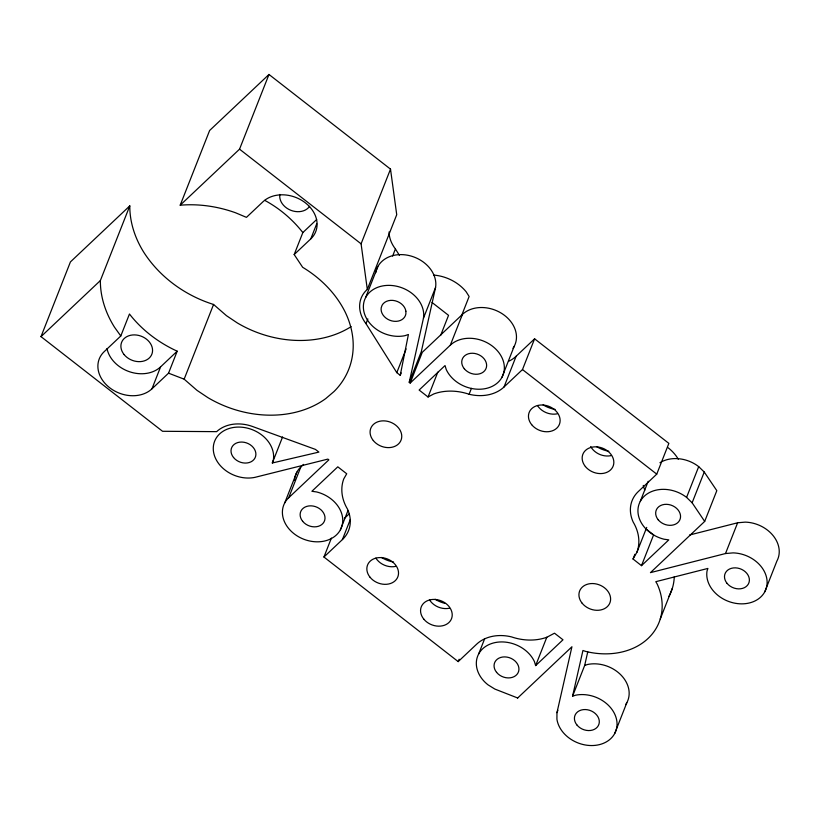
<?xml version="1.0" encoding="UTF-8"?>
<svg xmlns="http://www.w3.org/2000/svg" width="820" height="820" viewBox="0 0 820 820"><rect width="100%" height="100%" fill="white"/><g stroke="black" fill="none" stroke-linecap="round" stroke-linejoin="round"><path stroke-width="1.23" d="M517.543 698.117L571.929 646.765L556.964 712.672L556.923 719.242A30.965 24.528 21.5 0 0 593.28 745.513A30.965 24.528 21.5 0 0 615.687 716.434A30.965 24.528 21.5 0 0 575.425 695.237L572.555 696.221L582.938 650.486L585.624 651.398A69.157 54.796 21.5 0 0 648.077 638.452A69.157 54.796 21.5 0 0 657.117 583.891L655.795 581.688L707.906 568.424L707.035 570.976A30.965 24.528 21.5 0 0 735.509 603.315A30.965 24.528 21.5 0 0 767.1 581.4A30.965 24.528 21.5 0 0 733.121 552.885L725.505 553.541L650.444 572.637L704.687 521.417L716.813 490.657L704.247 472.033L698.701 466.631A30.965 24.528 21.5 0 0 659.936 462.726M168.541 373.172L177.192 351.196C158.711 342.729 141.952 330.111 129.457 314.009L120.796 335.985L104.201 351.647A30.965 24.528 21.5 0 0 109.603 387.686A30.965 24.528 21.5 0 0 151.946 388.834L168.541 373.172L184.151 379.168L197.036 390.381L207.829 397.597A100.511 79.632 21.5 0 0 325.776 398.561L334.047 391.509A100.511 79.632 21.5 0 0 345.046 311.784C335.698 293.15 320.415 277.99 302.652 267.289L294.185 254.548L310.78 238.886A30.965 24.528 21.5 0 0 305.378 202.847A30.965 24.528 21.5 0 0 263.046 201.699L246.451 217.361L235.647 212.81A109.921 87.094 21.5 0 0 180.195 205.205L209.623 130.503L268.981 74.466L390.505 169.125L361.087 243.827L367.309 289.419A34.788 27.562 21.5 0 0 365.997 323.664L396.798 372.639L400.232 375.314L408.411 334.488L404.977 335.677A30.965 24.538 21.5 0 1 364.049 312.266A30.965 24.538 21.5 0 1 392.349 285.544A30.965 24.538 21.5 0 1 423.448 318.232L409.221 382.315L410.174 383.053L450.313 345.169L462.429 314.409A30.965 24.528 21.5 0 1 502.609 314.009A30.965 24.528 21.5 0 1 513.012 348.285M375.744 272.722A30.965 24.538 21.5 0 1 409.713 255.696A30.965 24.538 21.5 0 1 435.563 287.471L421.336 351.554L409.221 382.315M572.555 696.221L584.67 665.461L587.755 651.869M351.124 326.637A100.511 79.632 21.5 0 1 237.246 322.895L226.463 315.68L213.569 304.466C185.422 295.651 159.992 277.385 143.92 252.488A109.921 87.094 21.5 0 1 129.796 205.871L70.428 261.918L41 336.63L162.544 431.289L216.613 431.648C226.074 422.966 240.445 422.218 252.119 426.349L315.433 449.401L318.908 452.097L272.322 462.992L273.357 459.938A30.965 24.528 21.5 0 0 242.259 427.251A30.965 24.528 21.5 0 0 213.958 453.962A30.965 24.528 21.5 0 0 254.887 477.373L327.887 459.097L328.851 459.846L288.702 497.75A30.965 24.528 21.5 0 0 298.531 536.741A30.965 24.528 21.5 0 0 341.315 527.854A30.965 24.528 21.5 0 0 316.633 491.949L311.877 491.293L337.799 466.826L346.716 473.775L343.754 478.911A47.97 38.007 21.5 0 0 347.485 509.087A38.704 30.668 21.5 0 1 342.411 539.58L323.941 557.026L458.195 661.607L476.666 644.172A38.704 30.668 21.5 0 1 511.577 636.914A47.97 38.007 21.5 0 0 546.96 637.201L554.505 633.194L562.981 639.795L535.644 665.604L534.435 661.607A30.965 24.528 21.5 0 0 488.228 644.94A30.965 24.528 21.5 0 0 488.033 684.843L494.849 689.066L517.676 697.984M41 336.63L100.358 280.573L129.796 205.871M180.195 205.205L239.542 149.168L268.981 74.466M151.946 388.834L160.597 366.868L177.192 351.196M184.151 379.168L213.569 304.466M294.185 254.548L302.846 232.572L316.674 219.514M310.78 238.886L316.704 223.85M272.322 462.992L282.572 436.968M367.309 289.419L396.726 214.717L390.505 169.125M284.735 502.896L296.85 472.146M365.699 297.404L377.815 266.654M288.702 497.75L300.817 466.99L303.554 464.407M365.997 323.664L367.862 318.918M392.616 256.076L395.414 248.962A34.788 27.562 21.5 0 1 389.049 231.947M323.941 557.026L331.393 538.094M396.798 372.639L406.136 348.92M400.232 375.314L401.164 372.946M423.448 318.232L435.563 287.471M340.402 529.792L347.864 510.86M342.411 539.58L350.324 519.47M410.174 383.053L422.29 352.303L462.429 314.409M440.586 335.523L448.54 315.341L432.048 302.478M450.313 345.169A30.965 24.528 21.5 0 1 496.51 349.812A30.965 24.528 21.5 0 1 490.288 387.194A30.965 24.528 21.5 0 1 446.254 369.564L445.034 365.566L419.122 390.043L428.04 396.993L437.818 372.147M461.219 316.54L469.122 296.502L466.139 291.756A38.704 30.668 21.5 0 0 433.79 275.089M428.04 396.993L433.718 393.969A47.97 38.007 21.5 0 1 469.101 394.256L471.428 388.342M502.014 377.2L514.13 346.45M469.101 394.256A38.704 30.668 21.5 0 0 504.013 386.999L516.129 356.239L534.599 338.803L668.864 443.384L656.748 474.144L638.278 491.58A38.704 30.668 21.5 0 0 633.194 522.084A47.97 38.007 21.5 0 1 636.925 552.26L633.04 559.004L641.486 565.667L668.802 539.878L664.046 539.222A30.965 24.528 21.5 0 1 640.276 501.379L648.2 481.268M504.013 386.999L522.483 369.564L534.599 338.803M458.195 661.607L459.128 659.239M478.665 653.96L484.722 638.585M535.644 665.604L546.827 637.201M556.964 712.672L557.887 710.304M633.04 559.004L634.905 554.269M636.925 552.26L646.713 527.414M641.486 565.667L653.601 534.906L646.098 528.982M640.276 501.379A30.965 24.528 21.5 0 1 686.576 497.391L698.701 466.631M704.687 521.417L692.131 502.793L704.247 472.033M614.703 733.5L626.818 702.74M660.254 618.987L672.369 588.237M725.505 553.541L737.631 522.781L745.247 522.125A30.965 24.528 21.5 0 1 776.899 561.044L764.783 591.804M344.369 518.414L348.982 514.058M584.67 665.461L587.55 664.477A30.965 24.528 21.5 0 1 621.314 675.352A30.965 24.528 21.5 0 1 625.701 704.575M689.63 534.989L737.631 522.781M264.788 200.387C279.497 208.331 292.555 219.411 302.846 232.572M239.542 149.168L361.087 243.827M522.483 369.564L656.748 474.144M686.576 497.391L692.131 502.793M120.796 335.985L114.492 327.19A109.921 87.094 21.5 0 1 100.358 280.573M395.414 248.962L399.432 255.348M644.807 490.165A38.704 30.668 21.5 0 1 643.269 485.419M393.538 562.028A27.091 21.463 21.5 0 1 381.505 557.446M608.85 451.277A27.091 21.463 21.5 0 1 596.816 446.695M555.14 409.446A27.091 21.463 21.5 0 1 543.117 404.865M444.952 603.376A27.091 21.463 21.5 0 1 435.205 599.287M557.221 413.823A16.256 12.884 21.5 0 1 537.459 405.521M610.92 455.664A16.256 12.884 21.5 0 1 590.677 446.521M449.319 608.245A16.256 12.884 21.5 0 1 429.557 599.932M395.609 566.415A16.256 12.884 21.5 0 1 375.857 558.102M516.129 356.239A38.704 30.668 21.5 0 1 509.138 361.087M674.265 576.829A69.157 54.796 21.5 0 1 668.905 596.468M294.544 480.356A30.965 24.528 21.5 0 1 294.78 478.203M294.985 477.158A30.965 24.528 21.5 0 1 300.817 466.99M668.054 447.689A38.704 30.668 21.5 0 1 678.314 459.231M309.601 206.332A16.256 12.884 21.5 0 1 290.741 210.258A16.256 12.884 21.5 0 1 279.866 194.442M160.597 366.868A30.965 24.528 21.5 0 1 129.437 371.716A30.965 24.528 21.5 0 1 106.989 348.561M405.89 311.19L405.88 313.896A12.771 10.117 21.5 0 1 391.868 320.917A12.771 10.117 21.5 0 1 381.208 307.808L382.058 305.306A12.771 10.117 21.5 0 1 395.219 300.786A12.771 10.117 21.5 0 1 405.89 311.19M585.388 466.529A16.256 12.884 21.5 0 0 612.612 467.267A16.256 12.884 21.5 0 0 595.996 446.828A16.256 12.884 21.5 0 0 585.388 466.529M423.776 619.11A16.256 12.884 21.5 0 0 451 619.848A16.256 12.884 21.5 0 0 434.385 599.42A16.256 12.884 21.5 0 0 423.776 619.11M370.076 577.28A16.256 12.884 21.5 0 0 397.3 578.018A16.256 12.884 21.5 0 0 380.685 557.579A16.256 12.884 21.5 0 0 370.076 577.28M531.678 424.688A16.256 12.884 21.5 0 0 558.902 425.436A16.256 12.884 21.5 0 0 542.286 404.998A16.256 12.884 21.5 0 0 531.678 424.688M658.204 519.788A12.771 10.117 21.5 0 0 679.595 520.372A12.771 10.117 21.5 0 0 666.537 504.32A12.771 10.117 21.5 0 0 658.204 519.788M302.662 521.305A12.771 10.117 21.5 0 0 324.054 521.889A12.771 10.117 21.5 0 0 310.995 505.837A12.771 10.117 21.5 0 0 302.662 521.305M464.274 368.723A12.771 10.117 21.5 0 0 485.665 369.308A12.771 10.117 21.5 0 0 472.607 353.246A12.771 10.117 21.5 0 0 464.274 368.723M496.592 672.369A12.771 10.117 21.5 0 0 517.984 672.953A12.771 10.117 21.5 0 0 504.925 656.902A12.771 10.117 21.5 0 0 496.592 672.369M727.032 583.327A12.771 10.117 21.5 0 0 748.424 583.912A12.771 10.117 21.5 0 0 735.366 567.85A12.771 10.117 21.5 0 0 727.032 583.327M576.962 725.024A12.771 10.117 21.5 0 0 598.344 725.608A12.771 10.117 21.5 0 0 585.285 709.546A12.771 10.117 21.5 0 0 576.962 725.024M233.546 457.519A12.771 10.117 21.5 0 0 254.938 458.103A12.771 10.117 21.5 0 0 241.879 442.052A12.771 10.117 21.5 0 0 233.546 457.519M373.305 440.555A16.256 12.884 21.5 0 0 400.529 441.293A16.256 12.884 21.5 0 0 383.914 420.855A16.256 12.884 21.5 0 0 373.305 440.555M582.159 603.243A16.256 12.884 21.5 0 0 609.383 603.981A16.256 12.884 21.5 0 0 592.757 583.543A16.256 12.884 21.5 0 0 582.159 603.243M124.117 354.588A16.256 12.884 21.5 0 0 151.341 355.327A16.256 12.884 21.5 0 0 134.726 334.898A16.256 12.884 21.5 0 0 124.117 354.588"/></g></svg>
